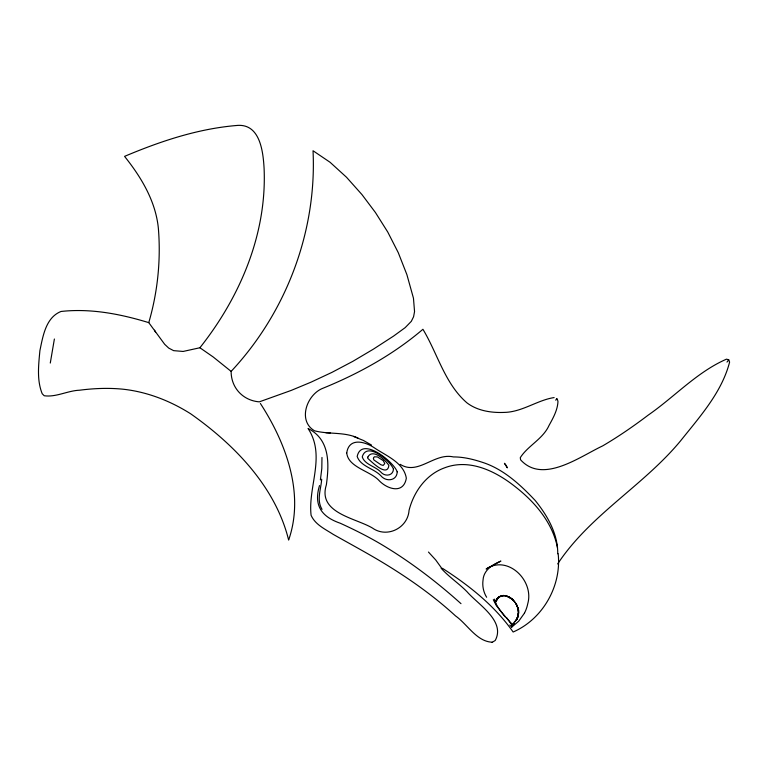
<?xml version="1.0" encoding="UTF-8"?>
<svg xmlns="http://www.w3.org/2000/svg" width="768" height="768" viewBox="0 0 768 768"><rect width="100%" height="100%" fill="white"/><g stroke="black" fill="none" stroke-linecap="round" stroke-linejoin="round"><path stroke-width="1.15" d="M514.954 621.811L517.661 617.443C514.214 625.354 520.675 611.002 518.141 609.274C517.363 605.741 515.587 602.4 512.928 599.923C508.704 594.979 498.221 593.155 496.253 601.075C498.451 592.762 509.53 595.306 513.677 600.672M321.974 457.459L321.811 468.509L320.381 479.952M511.2 598.512C517.709 603.168 520.915 613.018 516.269 620.026C519.514 615.197 518.918 608.784 516.096 603.917M514.195 623.722L512.17 625.382L510.442 622.675L512.122 624.653M50.285 363.053L54.384 339.005M321.696 479.213C321.005 489.11 316.349 500.16 322.032 509.338M319.517 485.568C313.517 505.258 321.331 516.672 340.214 523.219C356.054 530.438 371.616 538.31 386.429 547.488C412.992 563.798 437.827 582.835 460.992 603.667M517.949 616.397L518.621 612.739L517.296 618.125L518.342 615.139L518.064 615.965M148.771 322.637C157.69 292.061 160.973 260.006 158.362 228.259C155.654 201.13 141.245 177.235 124.56 156.374C160.147 141.35 197.366 128.88 236.054 125.539C260.026 122.707 263.107 151.296 264.096 168.461C266.976 234.029 240.077 297.053 199.901 347.75L183.12 351.446L173.597 350.64L168.73 348.096L164.678 344.304L148.771 322.637C120.566 314.006 90.547 308.179 61.018 311.472C45.696 317.52 42.893 336.413 39.898 350.65C38.582 364.925 36.691 380.112 42.211 393.744L44.208 395.741C55.958 397.459 67.718 390.643 79.584 390.211C93.888 388.358 108.365 387.763 122.736 389.174C146.966 391.747 170.122 400.8 190.627 413.77C234.326 444.509 275.558 486.806 288.634 540.058C304.838 493.574 285.926 442.829 260.381 403.488M511.814 626.64L511.632 627.206L509.818 625.056M524.467 613.142L518.688 621.226L511.632 627.206M554.131 397.584C537.725 399.965 522.067 412.09 504.365 412.406C491.414 412.954 477.485 410.88 466.934 402.845C444.806 383.674 437.635 353.664 422.928 329.28C393.293 354.566 359.011 373.517 323.069 388.195C306.912 394.243 297.274 420.835 314.563 430.81C328.829 434.563 344.304 431.626 358.042 438.077M555.782 400.243C557.002 397.373 557.482 399.427 557.971 401.587C557.52 410.227 553.142 418.003 549.053 425.414C542.899 439.094 527.866 445.69 520.282 457.661L520.589 459.811C542.736 484.378 579.888 456.566 602.621 445.92C618.461 436.618 633.61 426.173 648.25 415.085C674.515 396.883 697.027 372 726.49 359.155L728.736 359.808L729.6 362.122C721.805 392.419 699.667 416.89 680.525 440.909C643.373 485.77 590.006 514.934 557.645 563.952M556.397 399.36L556.829 398.726M497.837 597.936L496.224 601.325C494.458 597.235 506.16 594.883 503.059 595.526M728.736 359.808L726.989 362.083M231.13 371.386C286.224 312.518 316.944 231.379 313.027 150.739L330.086 162.288L346.522 177.264L361.997 194.63L375.437 212.525L387.782 232.09L398.275 252.682L406.886 274.627L413.462 298.205L414.547 311.587L413.578 316.752L411.312 321.35L405.158 327.648L393.59 336.077L373.344 349.181L352.8 361.363L331.939 372.374L310.934 382.205L291.168 390.432L259.306 401.856C242.909 400.55 231.043 387.734 231.13 371.386L213.158 356.947L199.901 347.75M511.92 624.787L516.422 619.766M492.24 642.202C476.707 641.674 467.424 624.269 455.539 615.917C433.536 595.747 409.027 578.477 383.539 563.021C367.018 552.989 349.987 543.859 333.178 534.346C325.104 529.094 315.206 524.65 311.088 515.309C307.843 486.422 326.054 455.779 308.054 428.486C330.173 439.603 329.213 463.776 326.362 484.829C317.405 513.11 355.43 517.91 372.403 528.019C386.995 538.454 407.875 528.058 409.056 510.346C413.731 491.856 426.058 474.499 444.47 467.875C469.238 458.275 495.408 471.072 514.781 486.355C534.778 501.821 552.682 522.576 557.549 548.054M491.99 642.451L495.216 640.483C505.814 621.034 477.955 604.378 467.117 591.83C459.053 583.555 448.579 576.691 441.12 568.214M497.558 598.262L499.43 596.65M512.227 625.075L513.984 623.597M512.074 625.757L514.445 623.856M325.853 432.758L330.298 432.96M507.283 596.314L506.237 595.949L512.102 599.203M353.482 436.435L363.427 440.458L371.501 445.066M400.176 464.333C418.128 475.776 434.218 452.477 453.456 456.931C464.17 456.883 474.605 459.638 484.666 463.085C504.595 470.16 520.79 485.213 535.152 500.429C547.421 515.606 557.894 533.693 557.75 553.814M508.301 596.765L510.24 597.85M442.378 568.272C469.21 585.542 494.611 605.664 513.139 632.016C542.88 619.094 561.706 585.792 558.154 553.699M512.246 624.835C506.016 616.598 497.078 609.274 494.266 599.098M428.467 552.048L435.706 559.949L441.235 567.59M505.19 616.819L496.272 605.491L493.306 599.75M510.202 622.512L506.563 617.664M494.717 601.584L495.888 603.101M486.634 597.254C483.446 592.157 482.189 585.965 483.043 580.022C483.638 570.106 492.624 564.509 500.899 561.082L486.144 568.992C507.898 554.419 534.384 580.848 527.741 603.725A47.424 40.954 20.9 0 1 524.458 613.133M154.541 330.211L155.606 332.314M516.557 604.79L517.651 607.45M517.498 607.018L518.467 611.53M518.429 611.078L518.448 613.776M373.421 458.323L373.786 459.869L380.87 464.746L383.194 465.427L384.778 463.555L383.222 460.637L377.424 456.912L374.266 456.816L373.421 458.323M346.733 452.899C348.154 467.606 370.675 470.899 379.536 481.037C387.85 489.398 403.574 494.179 406.33 478.224C403.882 462.605 386.064 455.779 374.333 447.821C365.069 441.571 349.018 437.165 346.733 452.899M367.834 457.056L367.728 458.304C371.318 461.472 387.389 477.782 388.867 465.456C385.498 460.032 372.566 448.013 367.834 457.056M397.2 471.83C397.027 480.902 386.035 482.141 380.918 475.805C374.006 468.451 360.518 466.454 357.178 456.48C361.574 435.59 393.946 462.038 397.2 471.83M393.466 469.046C393.197 475.997 384.806 476.928 380.832 472.07C375.418 466.31 364.81 464.726 362.246 456.902C366.739 440.851 390.384 461.04 393.466 469.046M506.035 465.379L504.442 463.277L507.341 467.837L506.035 465.379"/></g></svg>
